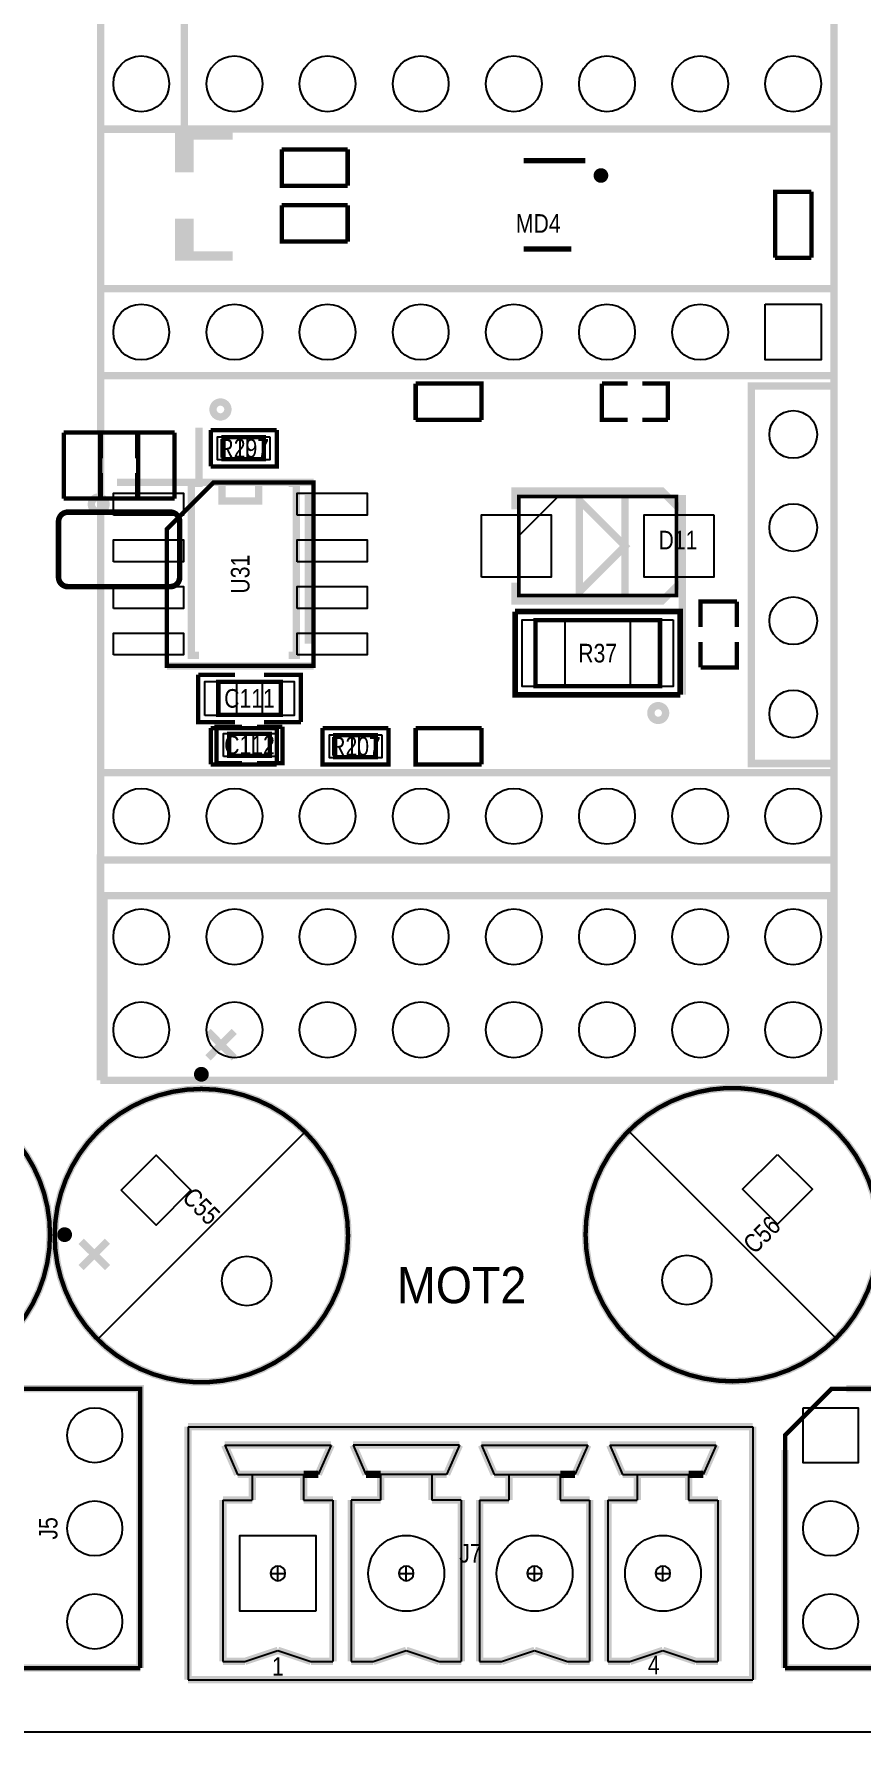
# Model space of a CAD drawing. Extents: x -26 to 196, y -14 to 133.
# Drawn here: x 56.61 to 79.16, y 0.76 to 47.08 of the extents above; entities that cross this region are included whole.
import ezdxf
from ezdxf.enums import TextEntityAlignment as Align

# ---------------------------------------------------------------- set-up
doc = ezdxf.new("R2010")
doc.units = 0
doc.header["$MEASUREMENT"] = 0
doc.layers.add('2', color=212, linetype='CONTINUOUS')

msp = doc.modelspace()

# ---------------------------------------------------------------- linework, layer by layer
at = {"layer": '2'}
for points in [[(0, 0.762), (0, 108.966), (177.038, 108.966), (177.038, 0.762)], [(76.55052, 39.71036), (78.07452, 39.71036), (78.07452, 38.18636), (76.55052, 38.18636)], [(62.22238, 36.0934), (62.22238, 35.46348), (61.61278, 35.46348), (61.61278, 36.0934)], [(63.04026, 36.0934), (63.04026, 35.46348), (62.43066, 35.46348), (62.43066, 36.0934)], [(58.77052, 33.94964), (58.77052, 34.54908), (60.6806, 34.54908), (60.6806, 33.94964)], [(63.7794, 33.94964), (63.7794, 34.54908), (65.68948, 34.54908), (65.68948, 33.94964)], [(69.82968, 34.46018), (70.9041, 34.46018), (69.82968, 33.38576)], [(68.8086, 32.26054), (68.8086, 33.9598), (70.70852, 33.9598), (70.70852, 32.26054)], [(75.14844, 33.96107), (75.14844, 32.26181), (73.24852, 32.26181), (73.24852, 33.96107)], [(58.77052, 32.67964), (58.77052, 33.27908), (60.6806, 33.27908), (60.6806, 32.67964)], [(63.7794, 32.67964), (63.7794, 33.27908), (65.68948, 33.27908), (65.68948, 32.67964)], [(58.77052, 31.40964), (58.77052, 32.00908), (60.6806, 32.00908), (60.6806, 31.40964)], [(63.7794, 31.40964), (63.7794, 32.00908), (65.68948, 32.00908), (65.68948, 31.40964)], [(71.08317, 31.10103), (71.08317, 29.27985), (69.92239, 29.27985), (69.92239, 31.10103)], [(74.03465, 31.10103), (74.03465, 29.27985), (72.87387, 29.27985), (72.87387, 31.10103)], [(58.77052, 30.13964), (58.77052, 30.73908), (60.6806, 30.73908), (60.6806, 30.13964)], [(63.7794, 30.13964), (63.7794, 30.73908), (65.68948, 30.73908), (65.68948, 30.13964)], [(61.26734, 28.49118), (61.26734, 29.42082), (62.1284, 29.42082), (62.1284, 28.49118)], [(62.83706, 28.49118), (62.83706, 29.42082), (63.69812, 29.42082), (63.69812, 28.49118)], [(61.77026, 27.37104), (61.77026, 28.00096), (62.37986, 28.00096), (62.37986, 27.37104)], [(62.58814, 27.37104), (62.58814, 28.00096), (63.19774, 28.00096), (63.19774, 27.37104)], [(65.27038, 27.9654), (65.27038, 27.33548), (64.66078, 27.33548), (64.66078, 27.9654)], [(66.08826, 27.9654), (66.08826, 27.33548), (65.47866, 27.33548), (65.47866, 27.9654)], [(58.98014, 15.53972), (59.93384, 16.49342), (60.88754, 15.53972), (59.93384, 14.58602)], [(76.8858, 16.51882), (77.8395, 15.56512), (76.8858, 14.61142), (75.9321, 15.56512)], [(77.57795, 9.60755), (79.07909, 9.60755), (79.07909, 8.10641), (77.57795, 8.10641)], [(64.29375, 4.05511), (62.22365, 4.05511), (62.22365, 6.12521), (64.29375, 6.12521)]]:
    msp.add_lwpolyline(points, close=True, dxfattribs=at)
for points, const_width in [([(58.42, 18.542), (58.42254, 49.48174)], 0.20066), ([(60.70346, 44.48302), (60.70346, 49.48174)], 0.20066), ([(78.4225, 18.542), (78.4225, 49.48174)], 0.20066), ([(60.833, 44.323), (60.833, 43.434), (60.579, 43.434), (60.579, 44.323), (62.0268, 44.323)], 0.254), ([(65.16116, 42.9387), (63.36284, 42.9387), (63.36284, 43.9293)], 0.11938), ([(65.16116, 43.9293), (63.36284, 43.9293)], 0.11938), ([(65.16116, 43.9293), (65.16116, 42.9387)], 0.11938), ([(71.64324, 43.62196), (69.96176, 43.62196)], 0.14986), ([(76.81722, 40.97528), (76.81722, 42.7736), (77.80782, 42.7736)], 0.11938), ([(77.80782, 40.97528), (77.80782, 42.7736)], 0.11938), ([(65.16116, 41.4147), (63.36284, 41.4147), (63.36284, 42.4053)], 0.11938), ([(65.16116, 42.4053), (63.36284, 42.4053)], 0.11938), ([(65.16116, 42.4053), (65.16116, 41.4147)], 0.11938), ([(60.833, 41.021), (60.833, 41.91), (60.579, 41.91), (60.579, 41.021), (62.0268, 41.021)], 0.254), ([(71.26224, 41.21404), (69.96176, 41.21404)], 0.14986), ([(77.80782, 40.97528), (76.81722, 40.97528)], 0.11938), ([(58.51652, 40.13454), (78.32852, 40.13454)], 0.20066), ([(58.51652, 37.75964), (78.32852, 37.75964)], 0.20066), ([(67.01536, 37.54374), (68.81368, 37.54374), (68.81368, 36.55314)], 0.11938), ([(67.01536, 36.55314), (67.01536, 37.54374)], 0.11938), ([(72.79386, 36.55314), (72.09536, 36.55314), (72.09536, 37.54374)], 0.11938), ([(72.79386, 37.54374), (72.09536, 37.54374)], 0.11938), ([(73.19518, 37.54374), (73.89368, 37.54374), (73.89368, 36.55314)], 0.11938), ([(67.01536, 36.55314), (68.81368, 36.55314)], 0.11938), ([(73.19518, 36.55314), (73.89368, 36.55314)], 0.11938), ([(58.4073, 36.20516), (58.4073, 34.40684), (57.4167, 34.40684)], 0.11938), ([(57.4167, 36.20516), (58.4073, 36.20516)], 0.11938), ([(57.4167, 36.20516), (57.4167, 34.40684)], 0.11938), ([(58.4327, 35.50666), (58.4327, 36.20516), (59.4233, 36.20516)], 0.11938), ([(59.4233, 35.50666), (59.4233, 36.20516)], 0.11938), ([(59.4487, 34.40684), (59.4487, 36.20516), (60.4393, 36.20516)], 0.11938), ([(60.4393, 34.40684), (60.4393, 36.20516)], 0.11938), ([(61.10224, 36.33724), (61.10224, 34.82594), (60.8965, 34.82594), (60.8965, 30.12694), (61.10224, 30.12694)], 0.20066), ([(61.42736, 35.28314), (63.22568, 35.28314), (63.22568, 36.27374)], 0.11938), ([(61.42736, 36.27374), (61.42736, 35.28314)], 0.11938), ([(61.42736, 36.27374), (63.22568, 36.27374)], 0.11938), ([(62.8777, 36.07816), (62.8777, 35.47872), (61.77534, 35.47872), (61.77534, 36.07816), (62.8777, 36.07816)], 0.11938), ([(59.4233, 35.10534), (59.4233, 34.40684), (58.4327, 34.40684)], 0.11938), ([(58.4327, 35.10534), (58.4327, 34.40684)], 0.11938), ([(58.86958, 34.8488), (64.22898, 34.8488)], 0.20066), ([(60.23102, 29.845), (60.23102, 33.57372), (61.50102, 34.84372), (64.22898, 34.84372), (64.22898, 29.845), (60.23102, 29.845)], 0.11938), ([(62.73038, 34.84372), (62.73038, 34.34334), (61.72962, 34.34334), (61.72962, 34.84372)], 0.20066), ([(63.5508, 34.82594), (63.75654, 34.82594), (63.75654, 30.12694), (63.5508, 30.12694)], 0.20066), ([(60.4393, 34.40684), (59.4487, 34.40684)], 0.11938), ([(64.0842, 30.44698), (64.0842, 34.5059)], 0.20066), ([(69.72808, 34.1122), (69.72808, 34.61258), (73.72858, 34.61258), (74.22896, 34.1122)], 0.20066), ([(74.12736, 34.46018), (74.12736, 31.7627), (69.82968, 31.7627), (69.82968, 34.46018), (74.12736, 34.46018)], 0.09906), ([(72.72782, 33.11144), (71.47814, 34.36112), (71.47814, 31.86176), (72.72782, 33.11144)], 0.20066), ([(72.72782, 33.11144), (71.47814, 34.36112), (71.47814, 31.86176), (72.72782, 33.11144)], 0.20066), ([(72.72782, 31.7627), (72.72782, 34.46018)], 0.20066), ([(72.72782, 34.36112), (72.72782, 31.86176)], 0.20066), ([(74.28484, 29.0576), (74.28484, 34.5059)], 0.20066), ([(57.277, 32.258), (57.277, 33.782)], 0.1524), ([(60.325, 34.036), (57.531, 34.036)], 0.1524), ([(60.579, 32.258), (60.579, 33.782)], 0.1524), ([(60.325, 32.004), (57.531, 32.004)], 0.1524), ([(74.22896, 32.11068), (73.72858, 31.6103), (69.72808, 31.6103), (69.72808, 32.11068)], 0.20066), ([(74.78522, 30.8991), (74.78522, 31.5976), (75.77582, 31.5976)], 0.11938), ([(75.77582, 30.8991), (75.77582, 31.5976)], 0.11938), ([(74.22896, 29.05506), (69.72808, 29.05506), (69.72808, 31.32582)], 0.14986), ([(69.72808, 31.32582), (74.22896, 31.32582), (74.22896, 29.05506)], 0.14986), ([(73.67778, 31.0896), (73.67778, 29.29128), (70.27926, 29.29128), (70.27926, 31.0896), (73.67778, 31.0896)], 0.11938), ([(75.77582, 30.49778), (75.77582, 29.79928), (74.78522, 29.79928)], 0.11938), ([(74.78522, 30.49778), (74.78522, 29.79928)], 0.11938), ([(60.23102, 29.83992), (64.22898, 29.83992)], 0.20066), ([(62.08522, 28.31084), (61.08446, 28.31084), (61.08446, 29.60116)], 0.11938), ([(62.08522, 29.60116), (61.08446, 29.60116)], 0.11938), ([(62.88278, 29.60116), (63.88354, 29.60116), (63.88354, 28.31084)], 0.11938), ([(61.6331, 28.50642), (61.6331, 29.40558), (63.3349, 29.40558), (63.3349, 28.50642), (61.6331, 28.50642)], 0.11938), ([(62.88278, 28.31084), (63.88354, 28.31084)], 0.11938), ([(61.42736, 28.14574), (63.22568, 28.14574), (63.22568, 27.15514)], 0.11938), ([(61.42736, 27.15514), (61.42736, 28.14574)], 0.11938), ([(62.28334, 28.1813), (61.58484, 28.1813), (61.58484, 27.1907)], 0.11938), ([(61.93282, 27.38628), (61.93282, 27.98572), (63.03518, 27.98572), (63.03518, 27.38628), (61.93282, 27.38628)], 0.11938), ([(62.68466, 27.1907), (63.38316, 27.1907), (63.38316, 28.1813)], 0.11938), ([(62.68466, 28.1813), (63.38316, 28.1813)], 0.11938), ([(64.47536, 27.15514), (66.27368, 27.15514), (66.27368, 28.14574)], 0.11938), ([(64.47536, 28.14574), (64.47536, 27.15514)], 0.11938), ([(64.47536, 28.14574), (66.27368, 28.14574)], 0.11938), ([(66.27368, 27.15514), (64.47536, 27.15514), (64.47536, 28.14574)], 0.11938), ([(66.27368, 28.14574), (64.47536, 28.14574)], 0.11938), ([(65.9257, 27.95016), (65.9257, 27.35072), (64.82334, 27.35072), (64.82334, 27.95016), (65.9257, 27.95016)], 0.11938), ([(66.27368, 28.14574), (66.27368, 27.15514)], 0.11938), ([(68.81368, 27.15514), (67.01536, 27.15514), (67.01536, 28.14574)], 0.11938), ([(68.81368, 28.14574), (67.01536, 28.14574)], 0.11938), ([(68.81368, 28.14574), (68.81368, 27.15514)], 0.11938), ([(58.51652, 26.92654), (78.32852, 26.92654)], 0.20066), ([(61.42736, 27.15514), (63.22568, 27.15514)], 0.11938), ([(62.28334, 27.1907), (61.58484, 27.1907)], 0.11938), ([(58.41492, 24.55164), (78.32852, 24.55164)], 0.20066), ([(58.51652, 18.57502), (58.51652, 23.57374)], 0.20066), ([(58.51652, 23.57374), (78.32852, 23.57374)], 0.20066), ([(78.32852, 18.57502), (78.32852, 23.57374)], 0.20066), ([(61.35116, 19.87042), (62.06744, 19.1516)], 0.20066), ([(62.06744, 19.87042), (61.35116, 19.1516)], 0.20066), ([(62.06744, 19.1516), (61.35116, 19.87042)], 0.20066), ([(62.06744, 19.87042), (61.35116, 19.1516)], 0.20066), ([(58.42, 18.542), (78.4225, 18.542)], 0.20066), ([(58.6105, 14.1478), (57.89168, 13.43152)], 0.20066), ([(58.6105, 13.43152), (57.89168, 14.1478)], 0.20066), ([(57.89168, 13.43152), (58.6105, 14.1478)], 0.20066), ([(58.6105, 13.43152), (57.89168, 14.1478)], 0.20066), ([(59.50204, 2.50698), (59.50204, 10.12698), (56.15432, 10.12698)], 0.20066), ([(82.10804, 2.50698), (82.10804, 10.12698), (78.76032, 10.12698)], 0.20066), ([(54.483, 2.50698), (54.483, 8.85698), (55.753, 10.12698), (59.50204, 10.12698), (59.50204, 2.50698)], 0.11938), ([(77.089, 2.50698), (77.089, 8.85698), (78.359, 10.12698), (82.10804, 10.12698), (82.10804, 2.50698)], 0.11938), ([(60.8076, 9.09066), (60.8076, 2.18948)], 0.20066), ([(60.8076, 9.09066), (68.13296, 9.09066)], 0.20066), ([(68.13296, 9.09066), (76.20762, 9.09066)], 0.20066), ([(76.20762, 9.09066), (76.20762, 2.18948)], 0.20066), ([(61.80836, 8.59028), (62.15888, 7.79018)], 0.20066), ([(61.80836, 8.59028), (64.70904, 8.59028)], 0.20066), ([(64.70904, 8.59028), (64.35852, 7.79018)], 0.20066), ([(68.20916, 8.59028), (65.30848, 8.59028)], 0.20066), ([(65.30848, 8.59028), (65.659, 7.79018)], 0.20066), ([(68.20916, 8.59028), (67.85864, 7.79018)], 0.20066), ([(68.8086, 8.59028), (69.15912, 7.79018)], 0.20066), ([(68.8086, 8.59028), (71.70928, 8.59028)], 0.20066), ([(71.70928, 8.59028), (71.35876, 7.79018)], 0.20066), ([(72.30872, 8.59028), (72.65924, 7.79018)], 0.20066), ([(72.30872, 8.59028), (75.2094, 8.59028)], 0.20066), ([(75.2094, 8.59028), (74.85888, 7.79018)], 0.20066), ([(77.089, 8.45312), (77.089, 2.50698)], 0.20066), ([(62.15888, 7.79018), (64.25946, 7.79018)], 0.20066), ([(62.55766, 7.79018), (62.55766, 7.08914)], 0.20066), ([(63.95974, 7.79018), (63.95974, 7.08914)], 0.20066), ([(63.95974, 7.79018), (64.35852, 7.79018)], 0.20066), ([(66.05778, 7.79018), (65.659, 7.79018)], 0.20066), ([(67.85864, 7.79018), (65.75806, 7.79018)], 0.20066), ([(66.05778, 7.79018), (66.05778, 7.08914)], 0.20066), ([(67.45986, 7.79018), (67.45986, 7.08914)], 0.20066), ([(69.15912, 7.79018), (71.2597, 7.79018)], 0.20066), ([(69.5579, 7.79018), (69.5579, 7.08914)], 0.20066), ([(70.95744, 7.79018), (70.95744, 7.08914)], 0.20066), ([(70.95744, 7.79018), (71.35876, 7.79018)], 0.20066), ([(72.65924, 7.79018), (74.75982, 7.79018)], 0.20066), ([(73.05802, 7.79018), (73.05802, 7.08914)], 0.20066), ([(74.45756, 7.79018), (74.45756, 7.08914)], 0.20066), ([(74.45756, 7.79018), (74.85888, 7.79018)], 0.20066), ([(61.75756, 7.08914), (61.75756, 2.68986)], 0.20066), ([(61.75756, 7.08914), (62.55766, 7.08914)], 0.20066), ([(63.95974, 7.08914), (64.75984, 7.08914)], 0.20066), ([(64.75984, 7.08914), (64.75984, 2.68986)], 0.20066), ([(65.25768, 7.08914), (65.25768, 2.68986)], 0.20066), ([(66.05778, 7.08914), (65.25768, 7.08914)], 0.20066), ([(68.25996, 7.08914), (67.45986, 7.08914)], 0.20066), ([(68.25996, 7.08914), (68.25996, 2.68986)], 0.20066), ([(68.7578, 7.08914), (68.7578, 2.68986)], 0.20066), ([(68.7578, 7.08914), (69.5579, 7.08914)], 0.20066), ([(70.95744, 7.08914), (71.75754, 7.08914)], 0.20066), ([(71.75754, 7.08914), (71.75754, 2.68986)], 0.20066), ([(72.25792, 7.08914), (72.25792, 2.68986)], 0.20066), ([(72.25792, 7.08914), (73.05802, 7.08914)], 0.20066), ([(74.45756, 7.08914), (75.25766, 7.08914)], 0.20066), ([(75.25766, 7.08914), (75.25766, 2.68986)], 0.20066), ([(61.75756, 2.68986), (62.35954, 2.68986)], 0.20066), ([(62.35954, 2.68986), (63.2587, 2.98958)], 0.20066), ([(63.2587, 2.98958), (64.15786, 2.68986)], 0.20066), ([(64.15786, 2.68986), (64.75984, 2.68986)], 0.20066), ([(65.25768, 2.68986), (65.85966, 2.68986)], 0.20066), ([(65.85966, 2.68986), (66.75882, 2.98958)], 0.20066), ([(66.75882, 2.98958), (67.65798, 2.68986)], 0.20066), ([(67.65798, 2.68986), (68.25996, 2.68986)], 0.20066), ([(68.7578, 2.68986), (69.35978, 2.68986)], 0.20066), ([(69.35978, 2.68986), (70.25894, 2.98958)], 0.20066), ([(70.25894, 2.98958), (71.1581, 2.68986)], 0.20066), ([(71.1581, 2.68986), (71.75754, 2.68986)], 0.20066), ([(72.25792, 2.68986), (72.8599, 2.68986)], 0.20066), ([(72.8599, 2.68986), (73.75906, 2.98958)], 0.20066), ([(73.75906, 2.98958), (74.65822, 2.68986)], 0.20066), ([(74.65822, 2.68986), (75.25766, 2.68986)], 0.20066), ([(54.483, 2.50698), (59.50204, 2.50698)], 0.20066), ([(59.50204, 2.50698), (54.483, 2.50698)], 0.11938), ([(77.089, 2.50698), (82.10804, 2.50698)], 0.20066), ([(82.10804, 2.50698), (77.089, 2.50698)], 0.11938), ([(60.8076, 2.18948), (68.3641, 2.18948)], 0.20066), ([(68.3641, 2.18948), (76.20762, 2.18948)], 0.20066)]:
    msp.add_lwpolyline(points, dxfattribs=dict(at, const_width=const_width))
for points, format in [([(78.4225, 44.48302, 0.20066, 0.20066, 0), (60.70346, 44.48302, 0.2032, 0.2032, 0), (58.42254, 44.48302, 0.2032, 0.2032, 0)], "xyseb"), ([(78.4225, 37.47516, 0.2032, 0.2032, 0), (76.16952, 37.47516, 0.20066, 0.20066, 0), (76.16952, 27.18054, 0.2032, 0.2032, 0), (78.4225, 27.18054, 0.2032, 0.2032, 0)], "xyseb"), ([(63.45936, 5.09016, 1), (63.05804, 5.09016, 1), (63.45936, 5.09016)], "xyb"), ([(66.95948, 5.09016, 1), (66.55816, 5.09016, 1), (66.95948, 5.09016)], "xyb"), ([(70.4596, 5.09016, 1), (70.05828, 5.09016, 1), (70.4596, 5.09016)], "xyb"), ([(73.95972, 5.09016, 1), (73.5584, 5.09016, 1), (73.95972, 5.09016)], "xyb")]:
    msp.add_lwpolyline(points, format=format, dxfattribs=at)
for points, const_width in [([(72.16648, 43.2181, 0.998991), (71.96836, 43.2181, 1.00101), (72.16648, 43.2181)], 0.20066), ([(61.89472, 36.83762, 1.000443), (61.48832, 36.83508, 0.999557), (61.89472, 36.83762)], 0.20066), ([(58.56986, 34.24936, 1), (58.17108, 34.24936, 1), (58.56986, 34.24936)], 0.20066), ([(57.277, 33.782, -0.414214), (57.531, 34.036)], 0.1524), ([(60.325, 34.036, -0.414214), (60.579, 33.782)], 0.1524), ([(57.531, 32.004, -0.414214), (57.277, 32.258)], 0.1524), ([(60.579, 32.258, -0.414214), (60.325, 32.004)], 0.1524), ([(73.83018, 28.55722, 1.002445), (73.42886, 28.55468, 0.997561), (73.83018, 28.55722)], 0.20066), ([(61.27242, 18.70202, 0.999473), (61.06922, 18.70202, 1.000528), (61.27242, 18.70202)], 0.20066), ([(57.04332, 14.32814, 1.000098), (49.04232, 14.32814, 0.999902), (57.04332, 14.32814)], 0.20066), ([(57.04332, 14.32814, 1.000098), (49.04232, 14.32814, 0.999902), (57.04332, 14.32814)], 0.11938), ([(65.17132, 14.30274, 0.999902), (57.17032, 14.30274, 1.000098), (65.17132, 14.30274)], 0.20066), ([(65.17132, 14.30274, 0.999902), (57.17032, 14.30274, 1.000098), (65.17132, 14.30274)], 0.11938), ([(79.64932, 14.32814, 1.000098), (71.64832, 14.32814, 0.999902), (79.64932, 14.32814)], 0.20066), ([(79.64932, 14.32814, 1.000098), (71.64832, 14.32814, 0.999902), (79.64932, 14.32814)], 0.11938), ([(57.5437, 14.32814, 1.003866), (57.3405, 14.32814, 0.996149), (57.5437, 14.32814)], 0.20066)]:
    msp.add_lwpolyline(points, format="xyb", dxfattribs=dict(at, const_width=const_width))
for points in [[(64.01054, 11.46302, 0.414198), (64.01054, 17.14246), (58.3311, 11.46302, 0.414228)], [(72.8091, 11.48842, 0.414198), (78.48854, 11.48842), (72.8091, 17.16786, 0.414228)]]:
    msp.add_lwpolyline(points, format="xyb", close=True, dxfattribs=at)
for points in [[(60.8076, 9.09066), (68.13296, 9.09066)], [(60.8076, 9.09066), (60.8076, 2.18948)], [(68.13296, 9.09066), (76.20762, 9.09066)], [(76.20762, 9.09066), (76.20762, 2.18948)], [(61.80836, 8.59028), (62.15888, 7.79018)], [(61.80836, 8.59028), (64.70904, 8.59028)], [(64.70904, 8.59028), (64.35852, 7.79018)], [(68.20916, 8.59028), (65.30848, 8.59028)], [(65.30848, 8.59028), (65.659, 7.79018)], [(68.20916, 8.59028), (67.85864, 7.79018)], [(68.8086, 8.59028), (71.70928, 8.59028)], [(68.8086, 8.59028), (69.15912, 7.79018)], [(71.70928, 8.59028), (71.35876, 7.79018)], [(72.30872, 8.59028), (72.65924, 7.79018)], [(72.30872, 8.59028), (75.2094, 8.59028)], [(75.2094, 8.59028), (74.85888, 7.79018)], [(62.15888, 7.79018), (64.25946, 7.79018)], [(62.55766, 7.79018), (62.55766, 7.08914)], [(63.95974, 7.79018), (63.95974, 7.08914)], [(63.95974, 7.79018), (64.35852, 7.79018)], [(66.05778, 7.79018), (65.659, 7.79018)], [(67.85864, 7.79018), (65.75806, 7.79018)], [(66.05778, 7.79018), (66.05778, 7.08914)], [(67.45986, 7.79018), (67.45986, 7.08914)], [(69.15912, 7.79018), (71.2597, 7.79018)], [(69.5579, 7.79018), (69.5579, 7.08914)], [(70.95744, 7.79018), (70.95744, 7.08914)], [(70.95744, 7.79018), (71.35876, 7.79018)], [(72.65924, 7.79018), (74.75982, 7.79018)], [(73.05802, 7.79018), (73.05802, 7.08914)], [(74.45756, 7.79018), (74.45756, 7.08914)], [(74.45756, 7.79018), (74.85888, 7.79018)], [(61.75756, 7.08914), (62.55766, 7.08914)], [(61.75756, 7.08914), (61.75756, 2.68986)], [(63.95974, 7.08914), (64.75984, 7.08914)], [(64.75984, 7.08914), (64.75984, 2.68986)], [(66.05778, 7.08914), (65.25768, 7.08914)], [(65.25768, 7.08914), (65.25768, 2.68986)], [(68.25996, 7.08914), (67.45986, 7.08914)], [(68.25996, 7.08914), (68.25996, 2.68986)], [(68.7578, 7.08914), (69.5579, 7.08914)], [(68.7578, 7.08914), (68.7578, 2.68986)], [(70.95744, 7.08914), (71.75754, 7.08914)], [(71.75754, 7.08914), (71.75754, 2.68986)], [(72.25792, 7.08914), (72.25792, 2.68986)], [(72.25792, 7.08914), (73.05802, 7.08914)], [(74.45756, 7.08914), (75.25766, 7.08914)], [(75.25766, 7.08914), (75.25766, 2.68986)], [(63.2587, 4.9022), (63.2587, 5.27812)], [(66.75882, 4.9022), (66.75882, 5.27812)], [(70.25894, 4.9022), (70.25894, 5.27812)], [(73.75906, 4.9022), (73.75906, 5.27812)], [(63.07074, 5.09016), (63.44666, 5.09016)], [(66.57086, 5.09016), (66.94678, 5.09016)], [(70.07098, 5.09016), (70.4469, 5.09016)], [(73.5711, 5.09016), (73.94702, 5.09016)], [(62.35954, 2.68986), (63.2587, 2.98958)], [(63.2587, 2.98958), (64.15786, 2.68986)], [(65.85966, 2.68986), (66.75882, 2.98958)], [(66.75882, 2.98958), (67.65798, 2.68986)], [(69.35978, 2.68986), (70.25894, 2.98958)], [(70.25894, 2.98958), (71.1581, 2.68986)], [(72.8599, 2.68986), (73.75906, 2.98958)], [(73.75906, 2.98958), (74.65822, 2.68986)], [(61.75756, 2.68986), (62.35954, 2.68986)], [(64.15786, 2.68986), (64.75984, 2.68986)], [(65.25768, 2.68986), (65.85966, 2.68986)], [(67.65798, 2.68986), (68.25996, 2.68986)], [(68.7578, 2.68986), (69.35978, 2.68986)], [(71.1581, 2.68986), (71.75754, 2.68986)], [(72.25792, 2.68986), (72.8599, 2.68986)], [(74.65822, 2.68986), (75.25766, 2.68986)], [(60.8076, 2.18948), (68.3641, 2.18948)], [(68.3641, 2.18948), (76.20762, 2.18948)]]:
    msp.add_lwpolyline(points, dxfattribs=at)
for centre, radius in [((59.53252, 45.72), 0.762), ((62.07252, 45.72), 0.762), ((64.61252, 45.72), 0.762), ((67.15252, 45.72), 0.762), ((69.69252, 45.72), 0.762), ((72.23252, 45.72), 0.762), ((74.77252, 45.72), 0.762), ((77.31252, 45.72), 0.762), ((59.53252, 38.94836), 0.762), ((62.07252, 38.94836), 0.762), ((64.61252, 38.94836), 0.762), ((67.15252, 38.94836), 0.762), ((69.69252, 38.94836), 0.762), ((72.23252, 38.94836), 0.762), ((74.77252, 38.94836), 0.762), ((77.31252, 36.15436), 0.65024), ((77.31252, 33.61436), 0.65024), ((77.31252, 31.07436), 0.65024), ((77.31252, 28.53436), 0.65024), ((59.53252, 25.74036), 0.762), ((62.07252, 25.74036), 0.762), ((64.61252, 25.74036), 0.762), ((67.15252, 25.74036), 0.762), ((69.69252, 25.74036), 0.762), ((72.23252, 25.74036), 0.762), ((74.77252, 25.74036), 0.762), ((77.31252, 25.74036), 0.762), ((59.53252, 22.4536), 0.762), ((62.07252, 22.4536), 0.762), ((64.61252, 22.4536), 0.762), ((67.15252, 22.4536), 0.762), ((69.69252, 22.4536), 0.762), ((72.23252, 22.4536), 0.762), ((74.77252, 22.4536), 0.762), ((77.31252, 22.4536), 0.762), ((59.53252, 19.9136), 0.762), ((62.07252, 19.9136), 0.762), ((64.61252, 19.9136), 0.762), ((67.15252, 19.9136), 0.762), ((69.69252, 19.9136), 0.762), ((72.23252, 19.9136), 0.762), ((74.77252, 19.9136), 0.762), ((77.31252, 19.9136), 0.762), ((62.4078, 13.06576), 0.67437), ((74.41184, 13.09116), 0.67437), ((58.26252, 8.85698), 0.75057), ((58.26252, 6.31698), 0.75057), ((78.32852, 6.31698), 0.75057), ((66.75882, 5.09016), 1.03505), ((70.25894, 5.09016), 1.03505), ((73.75906, 5.09016), 1.03505), ((58.26252, 3.77698), 0.75057), ((78.32852, 3.77698), 0.75057)]:
    msp.add_circle(centre, radius, dxfattribs=at)

# ---------------------------------------------------------------- texts
at = {"layer": '2', "width": 0.85}
for s, p in [('MD4', (70.358, 41.656)), ('R297', (62.32652, 35.52444)), ('D11', (74.168, 33.02)), ('R37', (71.97852, 29.93644)), ('C111', (62.484, 28.702)), ('C112', (62.484, 27.432)), ('R207', (65.37452, 27.39644)), ('J7', (68.50888, 5.3848)), ('1', (63.2587, 2.29616)), ('4', (73.5076, 2.3368))]:
    msp.add_text(s, height=0.508, dxfattribs=at).set_placement(p, align=Align.CENTER)
for s, rotation, p in [('U31', 90, (62.484, 32.34436)), ('C55', 315, (60.99048, 14.92758)), ('C56', 45, (76.6318, 14.1478)), ('J5', 90, (57.24652, 6.31698))]:
    msp.add_text(s, height=0.508, rotation=rotation, dxfattribs=at).set_placement(p, align=Align.CENTER)
at = {"layer": '2', "width": 0.958974}
msp.add_text('MOT2', height=0.9906, dxfattribs=at).set_placement((66.50482, 12.4587))

doc.saveas('drawing.dxf')
